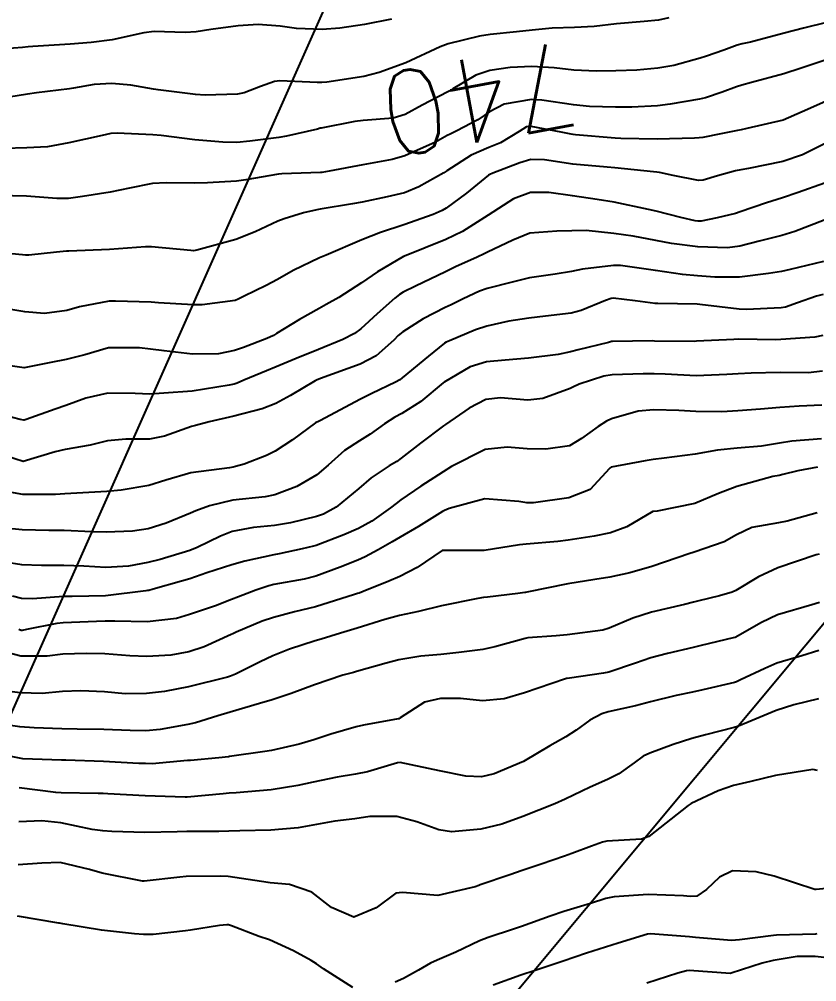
# Model space of a CAD drawing. Header units: metres. Extents: x 298520 to 308411, y 7433745 to 7450750.
# Drawn here: x 299867.02 to 299904.99, y 7449660.47 to 7449706.33 of the extents above; entities that cross this region are included whole.
import ezdxf
from ezdxf.enums import TextEntityAlignment as Align

# ---------------------------------------------------------------- set-up
doc = ezdxf.new("R2010")
doc.units = ezdxf.units.M
doc.header["$LTSCALE"] = 10
doc.linetypes.add('CONTINUO', pattern=[0])
for name, color, linetype in [('Cotas', 45, 'Continuous'), ('Curvas de Nivel 1m', 11, 'Continuous'), ('Curvas de Nivel 5m', 15, 'Continuous'), ('TEXTO', 45, 'Continuous')]:
    doc.layers.add(name, color=color, linetype=linetype)
doc.styles.add('Style-STANDARD', font='STANDARD.shx')

msp = doc.modelspace()

# ---------------------------------------------------------------- linework, layer by layer
at = {"layer": 'Curvas de Nivel 1m', "flags": 128}
for points, elevation in [([(299884.739, 7449706.33), (299883.453, 7449706.075), (299882.282, 7449705.908), (299881.45, 7449705.83), (299880.23, 7449705.882), (299879.452, 7449705.998), (299878.404, 7449706.072), (299877.452, 7449706.005), (299876.136, 7449705.835), (299875.449, 7449705.731), (299874.915, 7449705.698), (299873.448, 7449705.737), (299872.955, 7449705.678), (299871.444, 7449705.35), (299870.443, 7449705.215), (299869.442, 7449705.139), (299867.661, 7449705.028), (299867.441, 7449705.013), (299867.171, 7449704.985), (299865.439, 7449704.845)], 742), ([(299897.953, 7449706.39), (299897.457, 7449706.289), (299896.778, 7449706.222), (299895.455, 7449706.113), (299894.398, 7449705.986), (299893.453, 7449705.932), (299892.398, 7449705.902), (299891.451, 7449705.807), (299890.703, 7449705.724), (299889.449, 7449705.606), (299888.931, 7449705.513), (299887.444, 7449705.151), (299887.071, 7449705.016), (299885.435, 7449704.253), (299884.163, 7449703.786), (299883.428, 7449703.603), (299881.662, 7449703.323), (299881.425, 7449703.307), (299881.208, 7449703.309), (299879.426, 7449703.392), (299879.172, 7449703.366), (299878.503, 7449703.119), (299877.731, 7449702.815), (299877.417, 7449702.749), (299875.866, 7449702.704), (299875.417, 7449702.735), (299873.631, 7449702.967), (299873.42, 7449703), (299872.327, 7449703.191), (299871.424, 7449703.269), (299870.596, 7449703.212), (299869.605, 7449703.042), (299869.42, 7449703.016), (299867.84, 7449702.822), (299867.415, 7449702.755), (299866.134, 7449702.547)], 741), ([(299905.437, 7449704.398), (299904.252, 7449703.99), (299903.427, 7449703.73), (299901.892, 7449703.308), (299901.426, 7449703.179), (299901.18, 7449703.098), (299900.497, 7449702.859), (299899.697, 7449702.589), (299899.418, 7449702.516), (299898.021, 7449702.277), (299897.413, 7449702.208), (299896.182, 7449702.142), (299895.411, 7449702.14), (299894.171, 7449702.173), (299893.412, 7449702.24), (299891.91, 7449702.468), (299891.416, 7449702.506), (299890.11, 7449702.286), (299889.407, 7449701.917), (299888.857, 7449701.54), (299887.86, 7449701.005), (299887.542, 7449700.858), (299887.391, 7449700.784), (299886.842, 7449700.473), (299885.381, 7449699.813), (299884.777, 7449699.648), (299883.376, 7449699.384), (299881.78, 7449699.084), (299881.432, 7449699.029), (299881.372, 7449699.024), (299879.519, 7449698.96), (299879.37, 7449698.945), (299877.811, 7449698.681), (299877.365, 7449698.61), (299875.99, 7449698.524), (299875.363, 7449698.512), (299874.011, 7449698.526), (299873.363, 7449698.494), (299872.27, 7449698.28), (299871.356, 7449698.08), (299870.027, 7449697.887), (299869.359, 7449697.791), (299868.809, 7449697.785), (299867.359, 7449697.894), (299866.014, 7449697.925)], 739), ([(299905.409, 7449702.408), (299904.305, 7449701.91), (299903.4, 7449701.513), (299901.673, 7449701.123), (299901.396, 7449701.06), (299901.228, 7449701.019), (299900.434, 7449700.86), (299899.572, 7449700.688), (299899.391, 7449700.669), (299899.179, 7449700.661), (299897.39, 7449700.618), (299895.661, 7449700.646), (299895.39, 7449700.661), (299893.511, 7449700.819), (299893.392, 7449700.828), (299893.296, 7449700.846), (299892.83, 7449700.948), (299891.397, 7449701.223), (299891.173, 7449701.196), (299890.82, 7449700.976), (299889.929, 7449700.443), (299889.385, 7449700.212), (299888.538, 7449699.842), (299887.374, 7449699.103), (299887.235, 7449699.012), (299886.047, 7449698.345), (299885.358, 7449698.06), (299884.545, 7449697.858), (299883.351, 7449697.618), (299882.886, 7449697.531), (299881.346, 7449697.277), (299881.187, 7449697.25), (299880.563, 7449697.098), (299879.631, 7449696.816), (299879.339, 7449696.702), (299878.259, 7449696.195), (299877.33, 7449695.831), (299875.485, 7449695.318), (299875.324, 7449695.291), (299875.185, 7449695.301), (299873.326, 7449695.486), (299873.029, 7449695.48), (299871.325, 7449695.362), (299869.376, 7449695.282), (299869.324, 7449695.282), (299869.273, 7449695.282), (299868.8, 7449695.235), (299867.477, 7449695.093), (299867.321, 7449695.088), (299867.17, 7449695.101), (299865.323, 7449695.28)], 738), ([(299905.389, 7449700.405), (299904.324, 7449699.87), (299903.38, 7449699.547), (299901.745, 7449699.213), (299901.376, 7449699.159), (299901.119, 7449699.11), (299900.276, 7449698.861), (299899.586, 7449698.651), (299899.369, 7449698.64), (299898.165, 7449698.888), (299897.509, 7449699.032), (299897.374, 7449699.042), (299897.226, 7449699.05), (299895.376, 7449699.254), (299895.014, 7449699.286), (299893.378, 7449699.428), (299892.039, 7449699.62), (299891.38, 7449699.64), (299890.862, 7449699.491), (299889.567, 7449698.988), (299889.432, 7449698.93), (299889.371, 7449698.891), (299888.318, 7449698.041), (299887.348, 7449697.325), (299887.151, 7449697.207), (299886.728, 7449697.019), (299885.338, 7449696.531), (299884.219, 7449696.166), (299883.33, 7449695.817), (299881.64, 7449695.085), (299881.322, 7449694.955), (299880.065, 7449694.353), (299879.311, 7449693.934), (299878.785, 7449693.639), (299877.738, 7449693.126), (299877.446, 7449692.984), (299877.3, 7449692.933), (299875.727, 7449692.723), (299875.296, 7449692.717), (299873.653, 7449692.821), (299873.298, 7449692.843), (299871.605, 7449692.899), (299871.298, 7449692.89), (299869.897, 7449692.621), (299869.291, 7449692.447), (299868.222, 7449692.307), (299867.29, 7449692.382), (299865.96, 7449692.603)], 737), ([(299905.369, 7449698.511), (299904.11, 7449698.064), (299903.358, 7449697.818), (299902.6, 7449697.586), (299901.347, 7449697.147), (299901.123, 7449697.075), (299900.26, 7449696.861), (299899.498, 7449696.712), (299899.341, 7449696.71), (299899.198, 7449696.728), (299898.522, 7449696.882), (299897.347, 7449697.18), (299896.983, 7449697.269), (299895.353, 7449697.616), (299894.539, 7449697.744), (299893.357, 7449697.91), (299892.239, 7449698.077), (299891.359, 7449698.07), (299890.556, 7449697.777), (299889.343, 7449696.99), (299888.125, 7449696.212), (299887.331, 7449695.829), (299885.364, 7449695.039), (299885.323, 7449695.024), (299884.076, 7449694.291), (299883.31, 7449693.761), (299882.243, 7449693.076), (299881.643, 7449692.74), (299881.295, 7449692.544), (299880.368, 7449692.018), (299879.276, 7449691.348), (299879.129, 7449691.257), (299878.816, 7449691.115), (299877.705, 7449690.689), (299877.267, 7449690.541), (299876.503, 7449690.38), (299875.265, 7449690.368), (299873.919, 7449690.521), (299873.267, 7449690.606), (299872.753, 7449690.673), (299871.267, 7449690.663), (299870.142, 7449690.343), (299869.262, 7449690.111), (299868.531, 7449689.966), (299867.258, 7449689.722), (299865.901, 7449689.912)], 736), ([(299905.323, 7449694.786), (299903.729, 7449694.406), (299903.318, 7449694.314), (299902.699, 7449694.212), (299901.315, 7449694.041), (299900.143, 7449694.033), (299899.315, 7449694.096), (299898.603, 7449694.168), (299897.317, 7449694.351), (299895.646, 7449694.591), (299895.32, 7449694.601), (299893.842, 7449694.411), (299893.317, 7449694.305), (299892.547, 7449694.183), (299891.313, 7449693.999), (299890.49, 7449693.8), (299889.308, 7449693.504), (299888.93, 7449693.371), (299888.156, 7449693.001), (299887.58, 7449692.726), (299887.297, 7449692.595), (299886.259, 7449692.055), (299885.279, 7449691.429), (299885.066, 7449691.252), (299884.856, 7449691.044), (299884.023, 7449690.295), (299883.261, 7449689.889), (299881.37, 7449689.204), (299881.254, 7449689.161), (299881.204, 7449689.14), (299881.107, 7449689.091), (299879.945, 7449688.404), (299879.242, 7449688.024), (299878.593, 7449687.763), (299877.236, 7449687.415), (299876.062, 7449687.148), (299875.41, 7449686.977), (299875.229, 7449686.918), (299873.94, 7449686.455), (299873.22, 7449686.314), (299872.096, 7449686.321), (299871.218, 7449686.238), (299870.394, 7449686.039), (299869.212, 7449685.826), (299868.729, 7449685.716), (299867.203, 7449685.25), (299865.212, 7449685.894)], 734), ([(299905.307, 7449693.214), (299904.978, 7449693.132), (299904.073, 7449692.812), (299903.506, 7449692.612), (299903.299, 7449692.578), (299901.645, 7449692.498), (299901.298, 7449692.512), (299899.426, 7449692.743), (299899.301, 7449692.749), (299897.423, 7449692.776), (299897.301, 7449692.781), (299896.356, 7449692.909), (299895.304, 7449693.033), (299895.199, 7449693.026), (299894.931, 7449692.924), (299893.774, 7449692.457), (299893.294, 7449692.33), (299892.076, 7449692.173), (299891.29, 7449692.08), (299890.33, 7449691.937), (299889.284, 7449691.71), (299888.753, 7449691.523), (299887.515, 7449691.008), (299887.343, 7449690.938), (299887.272, 7449690.89), (299886.511, 7449690.266), (299885.255, 7449689.234), (299885.144, 7449689.151), (299884.935, 7449689.043), (299883.804, 7449688.498), (299883.244, 7449688.202), (299881.358, 7449687.212), (299881.234, 7449687.151), (299881.195, 7449687.128), (299881.131, 7449687.091), (299880.028, 7449686.295), (299879.213, 7449685.754), (299878.79, 7449685.534), (299877.727, 7449685.125), (299877.32, 7449685.01), (299877.201, 7449684.985), (299877.026, 7449684.958), (299875.199, 7449684.719), (299873.994, 7449684.373), (299873.192, 7449684.112), (299871.876, 7449683.886), (299871.189, 7449683.821), (299870.617, 7449683.787), (299869.188, 7449683.714), (299868.741, 7449683.681), (299867.187, 7449683.689), (299865.844, 7449683.925)], 733), ([(299905.28, 7449691.261), (299904.899, 7449691.183), (299903.277, 7449691.061), (299903.045, 7449691.055), (299901.276, 7449691.079), (299901.053, 7449691.075), (299899.275, 7449690.981), (299899.167, 7449690.979), (299897.274, 7449690.994), (299897.178, 7449690.997), (299895.274, 7449690.972), (299895.229, 7449690.965), (299895.073, 7449690.922), (299893.63, 7449690.575), (299893.268, 7449690.486), (299892.679, 7449690.361), (299891.265, 7449690.176), (299890.16, 7449690.085), (299889.263, 7449690.01), (299888.489, 7449689.769), (299887.253, 7449689.042), (299887.211, 7449689.011), (299886.15, 7449688.12), (299885.238, 7449687.548), (299884.909, 7449687.371), (299884.416, 7449687.048), (299883.726, 7449686.554), (299883.221, 7449686.243), (299882.511, 7449685.773), (299881.735, 7449685.082), (299881.198, 7449684.626), (299880.231, 7449684.061), (299879.188, 7449683.66), (299878.725, 7449683.577), (299877.186, 7449683.417), (299876.076, 7449683.147), (299875.436, 7449682.899), (299875.177, 7449682.792), (299874.018, 7449682.324), (299873.166, 7449682.05), (299872.421, 7449681.934), (299871.163, 7449681.887), (299870.482, 7449681.898), (299869.164, 7449681.964), (299868.431, 7449681.971), (299867.164, 7449682.002), (299866.353, 7449682.074)], 732), ([(299905.261, 7449689.559), (299904.59, 7449689.476), (299903.26, 7449689.491), (299901.878, 7449689.46), (299901.259, 7449689.435), (299900.711, 7449689.403), (299899.258, 7449689.335), (299897.78, 7449689.414), (299897.258, 7449689.437), (299896.727, 7449689.436), (299895.258, 7449689.391), (299894.858, 7449689.323), (299893.689, 7449688.936), (299893.388, 7449688.802), (299893.25, 7449688.734), (299891.946, 7449688.256), (299891.241, 7449688.171), (299889.938, 7449688.288), (299889.241, 7449688.217), (299888.438, 7449687.795), (299887.319, 7449687.019), (299887.222, 7449686.953), (299886.123, 7449686.128), (299885.209, 7449685.413), (299884.993, 7449685.255), (299884.637, 7449685.046), (299883.771, 7449684.48), (299883.192, 7449683.972), (299882.106, 7449683.076), (299881.509, 7449682.754), (299881.176, 7449682.639), (299879.945, 7449682.329), (299879.169, 7449682.207), (299878.179, 7449682.108), (299877.165, 7449681.915), (299876.6, 7449681.7), (299875.5, 7449681.155), (299875.151, 7449681.014), (299873.73, 7449680.591), (299873.146, 7449680.439), (299872.216, 7449680.267), (299871.143, 7449680.206), (299870.1, 7449680.264), (299869.144, 7449680.308), (299868.088, 7449680.296), (299867.144, 7449680.339), (299866.342, 7449680.459)], 731), ([(299905.218, 7449686.331), (299903.808, 7449686.223), (299903.216, 7449686.133), (299902.368, 7449685.986), (299901.213, 7449685.894), (299900.269, 7449685.802), (299899.21, 7449685.599), (299897.724, 7449685.408), (299897.207, 7449685.355), (299896.827, 7449685.283), (299895.203, 7449684.978), (299895.163, 7449684.96), (299895.131, 7449684.921), (299894.198, 7449683.924), (299893.189, 7449683.523), (299891.505, 7449683.284), (299891.186, 7449683.279), (299890.805, 7449683.355), (299889.188, 7449683.473), (299887.5, 7449683.015), (299887.277, 7449682.923), (299887.181, 7449682.873), (299886.036, 7449682.165), (299885.162, 7449681.65), (299884.774, 7449681.429), (299884.113, 7449681.05), (299883.497, 7449680.709), (299883.148, 7449680.551), (299882.297, 7449680.225), (299881.14, 7449679.796), (299880.587, 7449679.647), (299879.136, 7449679.392), (299878.912, 7449679.335), (299878.29, 7449679.118), (299877.455, 7449678.801), (299877.128, 7449678.674), (299876.368, 7449678.384), (299875.121, 7449677.959), (299874.503, 7449677.782), (299873.117, 7449677.615), (299871.569, 7449677.655), (299871.117, 7449677.644), (299870.705, 7449677.626), (299869.116, 7449677.576), (299868.805, 7449677.544), (299867.369, 7449677.247), (299867.161, 7449677.201), (299867.112, 7449677.205), (299867.008, 7449677.252)], 729), ([(299905.026, 7449684.981), (299904.092, 7449684.811), (299903.383, 7449684.636), (299903.201, 7449684.596), (299902.908, 7449684.533), (299901.195, 7449684.072), (299900.315, 7449683.736), (299899.187, 7449683.262), (299897.397, 7449682.897), (299897.205, 7449682.877), (299897.182, 7449682.869), (299895.945, 7449682.138), (299895.167, 7449681.858), (299894.392, 7449681.7), (299893.161, 7449681.507), (299892.669, 7449681.439), (299891.158, 7449681.314), (299890.842, 7449681.289), (299889.153, 7449681.017), (299889.129, 7449681.014), (299887.153, 7449681.02), (299885.972, 7449680.204), (299885.14, 7449679.783), (299884.627, 7449679.556), (299883.4, 7449679.057), (299883.206, 7449678.986), (299883.132, 7449678.96), (299882.985, 7449678.916), (299881.125, 7449678.338), (299880.134, 7449678.089), (299879.12, 7449677.831), (299878.589, 7449677.645), (299877.356, 7449677.128), (299877.191, 7449677.05), (299877.111, 7449677.01), (299875.825, 7449676.426), (299875.098, 7449676.19), (299874.235, 7449676.03), (299873.095, 7449675.958), (299872.282, 7449676.005), (299871.096, 7449676.094), (299870.208, 7449676.107), (299869.095, 7449676.069), (299868.355, 7449675.976), (299867.094, 7449675.981), (299866.124, 7449676.238)], 728), ([(299905.022, 7449682.802), (299903.585, 7449682.408), (299903.175, 7449682.327), (299901.901, 7449682.114), (299901.167, 7449681.759), (299900.593, 7449681.425), (299899.154, 7449680.939), (299899.103, 7449680.922), (299898.956, 7449680.873), (299897.147, 7449680.259), (299896.095, 7449679.959), (299895.141, 7449679.749), (299894.434, 7449679.634), (299893.138, 7449679.429), (299891.193, 7449679.029), (299891.133, 7449679.015), (299891.092, 7449679.012), (299890.768, 7449678.974), (299889.32, 7449678.8), (299889.131, 7449678.772), (299888.862, 7449678.726), (299887.126, 7449678.372), (299886.038, 7449678.117), (299885.122, 7449677.925), (299884.431, 7449677.736), (299883.115, 7449677.309), (299882.315, 7449677.072), (299881.397, 7449676.797), (299881.107, 7449676.711), (299879.888, 7449676.315), (299879.096, 7449675.995), (299878.498, 7449675.71), (299877.323, 7449675.128), (299877.158, 7449675.054), (299877.082, 7449675.028), (299876.936, 7449674.987), (299875.076, 7449674.516), (299873.943, 7449674.303), (299873.073, 7449674.197), (299872.071, 7449674.193), (299871.074, 7449674.275), (299869.959, 7449674.336), (299869.074, 7449674.298), (299868.115, 7449674.197), (299867.073, 7449674.227), (299866.16, 7449674.35)], 727), ([(299905.108, 7449680.846), (299904.961, 7449680.803), (299903.146, 7449680.183), (299902.22, 7449679.761), (299901.135, 7449679.103), (299900.961, 7449679.025), (299900.363, 7449678.858), (299899.387, 7449678.611), (299899.13, 7449678.547), (299898.696, 7449678.444), (299897.125, 7449678.073), (299896.237, 7449677.794), (299895.117, 7449677.316), (299894.814, 7449677.225), (299893.114, 7449677.002), (299892.582, 7449676.948), (299891.232, 7449676.847), (299891.111, 7449676.822), (299889.664, 7449676.425), (299889.103, 7449676.301), (299887.953, 7449676.155), (299887.099, 7449676.066), (299886.147, 7449675.979), (299885.094, 7449675.804), (299884.497, 7449675.641), (299883.086, 7449675.243), (299882.939, 7449675.208), (299882.423, 7449675.07), (299881.078, 7449674.609), (299879.976, 7449674.199), (299879.071, 7449673.906), (299878.463, 7449673.722), (299877.065, 7449673.311), (299876.474, 7449673.139), (299875.408, 7449672.807), (299875.056, 7449672.725), (299873.738, 7449672.488), (299873.052, 7449672.428), (299872.304, 7449672.439), (299871.056, 7449672.481), (299869.776, 7449672.502), (299869.056, 7449672.52), (299867.739, 7449672.56), (299867.057, 7449672.61), (299866.5, 7449672.701)], 726), ([(299905.097, 7449676.258), (299904.284, 7449676.002), (299903.095, 7449675.641), (299902.528, 7449675.399), (299901.364, 7449674.847), (299901.172, 7449674.759), (299901.082, 7449674.731), (299899.566, 7449674.377), (299899.077, 7449674.266), (299898.294, 7449674.101), (299897.072, 7449673.806), (299896.358, 7449673.619), (299895.067, 7449673.324), (299894.756, 7449673.233), (299894.185, 7449672.929), (299893.532, 7449672.459), (299893.051, 7449672.146), (299892.291, 7449671.705), (299891.033, 7449670.97), (299889.629, 7449670.382), (299889.025, 7449670.228), (299888.292, 7449670.267), (299887.028, 7449670.516), (299885.162, 7449670.908), (299885.032, 7449670.9), (299883.609, 7449670.472), (299883.026, 7449670.357), (299882.167, 7449670.216), (299881.022, 7449669.978), (299880.292, 7449669.825), (299879.018, 7449669.609), (299877.354, 7449669.473), (299877.016, 7449669.453), (299876.734, 7449669.425), (299875.014, 7449669.266), (299874.916, 7449669.259), (299873.014, 7449669.326), (299871.234, 7449669.426), (299871.016, 7449669.439), (299870.784, 7449669.444), (299869.016, 7449669.466), (299868.768, 7449669.482), (299867.02, 7449669.714)], 724), ([(299905.074, 7449673.946), (299903.911, 7449673.657), (299903.068, 7449673.385), (299902.675, 7449673.226), (299901.731, 7449672.843), (299901.264, 7449672.644), (299901.059, 7449672.58), (299899.69, 7449672.227), (299899.051, 7449672.055), (299898.154, 7449671.776), (299897.04, 7449671.363), (299896.729, 7449671.211), (299896.3, 7449670.907), (299895.563, 7449670.38), (299895.025, 7449670.109), (299894.21, 7449669.739), (299893.015, 7449669.166), (299892.518, 7449668.947), (299891.007, 7449668.341), (299890.002, 7449667.981), (299889, 7449667.733), (299887.607, 7449667.619), (299887, 7449667.702), (299885.949, 7449668.085), (299885.006, 7449668.341), (299883.716, 7449668.343), (299883.005, 7449668.239), (299882.045, 7449668.116), (299881.001, 7449667.928), (299880.298, 7449667.799), (299878.999, 7449667.697), (299877.527, 7449667.66), (299876.998, 7449667.638), (299876.519, 7449667.623), (299874.998, 7449667.621), (299874.545, 7449667.617), (299872.997, 7449667.584), (299871.426, 7449667.632), (299870.997, 7449667.657), (299870.488, 7449667.725), (299869.001, 7449668.045), (299868.102, 7449668.139), (299867.001, 7449668.084)], 723), ([(299905.03, 7449670.535), (299904.804, 7449670.576), (299903.028, 7449670.295), (299901.85, 7449670.016), (299901.023, 7449669.821), (299900.306, 7449669.571), (299899.014, 7449668.961), (299898.87, 7449668.872), (299896.998, 7449667.385), (299896.645, 7449667.255), (299894.995, 7449667.173), (299894.79, 7449667.127), (299894.267, 7449666.927), (299893.338, 7449666.586), (299892.986, 7449666.459), (299891.873, 7449666.068), (299890.975, 7449665.762), (299890.387, 7449665.561), (299888.964, 7449665.083), (299888.898, 7449665.057), (299888.731, 7449664.993), (299886.958, 7449664.578), (299885.277, 7449664.72), (299884.959, 7449664.69), (299884.014, 7449663.987), (299882.948, 7449663.551), (299881.883, 7449664.007), (299880.959, 7449664.744), (299879.896, 7449665.101), (299878.964, 7449665.189), (299878.878, 7449665.198), (299876.968, 7449665.481), (299876.609, 7449665.503), (299874.968, 7449665.477), (299874.672, 7449665.458), (299872.964, 7449665.261), (299872.885, 7449665.261), (299870.969, 7449665.645), (299870.368, 7449665.82), (299868.977, 7449666.145), (299868.091, 7449666.124), (299866.975, 7449666.032)], 722), ([(299906.705, 7449665.044), (299904.964, 7449664.86), (299904.901, 7449664.863), (299902.973, 7449665.501), (299902.106, 7449665.708), (299900.976, 7449665.748), (299900.368, 7449665.46), (299899.749, 7449664.862), (299899.28, 7449664.547), (299898.96, 7449664.53), (299898.646, 7449664.561), (299896.96, 7449664.624), (299895.355, 7449664.52), (299894.958, 7449664.433), (299894.222, 7449664.197), (299892.952, 7449663.814), (299892.304, 7449663.602), (299890.944, 7449663.105), (299890.847, 7449663.068), (299890.563, 7449662.974), (299889.343, 7449662.58), (299888.937, 7449662.42), (299887.803, 7449661.879), (299886.928, 7449661.501), (299886.596, 7449661.353), (299886.025, 7449661.029), (299885.325, 7449660.628), (299884.914, 7449660.447)], 721), ([(299882.91, 7449660.199), (299881.505, 7449661.081), (299881.17, 7449661.331), (299880.927, 7449661.477), (299880.086, 7449661.944), (299878.936, 7449662.459), (299878.453, 7449662.632), (299877.129, 7449663.137), (299876.984, 7449663.18), (299876.943, 7449663.186), (299876.898, 7449663.185), (299876.563, 7449663.144), (299875.172, 7449662.926), (299874.94, 7449662.893), (299873.396, 7449662.718), (299872.938, 7449662.722), (299872.509, 7449662.757), (299870.94, 7449662.922), (299869.095, 7449663.228), (299868.943, 7449663.259), (299868.91, 7449663.263), (299866.946, 7449663.6)], 721), ([(299906.179, 7449661.533), (299904.926, 7449661.678), (299904.065, 7449661.674), (299902.923, 7449661.485), (299902.397, 7449661.359), (299900.913, 7449660.871), (299900.894, 7449660.869), (299898.915, 7449661), (299898.793, 7449660.994), (299898.377, 7449660.878), (299896.908, 7449660.401)], 719)]:
    msp.add_lwpolyline(points, dxfattribs=dict(at, elevation=elevation))
at = {"layer": 'Curvas de Nivel 5m', "flags": 128}
for points, elevation in [([(299905.457, 7449706.169), (299904.367, 7449705.897), (299903.451, 7449705.658), (299901.841, 7449705.238), (299901.446, 7449705.148), (299901.211, 7449705.087), (299900.578, 7449704.859), (299899.744, 7449704.563), (299899.439, 7449704.464), (299898.191, 7449704.127), (299897.434, 7449703.987), (299896.428, 7449703.9), (299895.432, 7449703.872), (299894.508, 7449703.853), (299893.432, 7449703.895), (299892.488, 7449704.009), (299891.434, 7449704.075), (299890.391, 7449704.022), (299889.432, 7449703.88), (299888.768, 7449703.658), (299887.66, 7449703.008), (299887.516, 7449702.915), (299887.421, 7449702.862), (299886.213, 7449702.226), (299885.404, 7449701.787), (299884.831, 7449701.616), (299883.4, 7449701.504), (299883.007, 7449701.458), (299881.394, 7449701.136), (299881.355, 7449701.129), (299881.219, 7449701.092), (299879.747, 7449700.748), (299879.389, 7449700.691), (299878.001, 7449700.509), (299877.386, 7449700.456), (299876.709, 7449700.463), (299875.387, 7449700.584), (299873.783, 7449700.782), (299873.389, 7449700.823), (299871.684, 7449700.903), (299871.39, 7449700.882), (299870.969, 7449700.787), (299869.385, 7449700.441), (299868.373, 7449700.25), (299867.382, 7449700.192), (299866.289, 7449700.173)], 740), ([(299905.342, 7449696.752), (299903.944, 7449696.207), (299903.335, 7449696.025), (299902.251, 7449695.756), (299901.33, 7449695.514), (299900.752, 7449695.433), (299899.329, 7449695.475), (299898.085, 7449695.643), (299897.332, 7449695.785), (299896.258, 7449695.987), (299895.335, 7449696.124), (299894.013, 7449696.256), (299893.336, 7449696.248), (299892.618, 7449696.233), (299891.335, 7449696.137), (299890.516, 7449695.793), (299889.325, 7449695.226), (299889.161, 7449695.155), (299888.822, 7449694.995), (299887.797, 7449694.527), (299887.316, 7449694.297), (299885.888, 7449693.611), (299885.306, 7449693.327), (299885.128, 7449693.218), (299884.908, 7449693.044), (299884.059, 7449692.285), (299883.281, 7449691.579), (299882.982, 7449691.359), (299882.424, 7449691.073), (299881.268, 7449690.589), (299880.204, 7449690.16), (299879.26, 7449689.769), (299878.794, 7449689.578), (299877.71, 7449689.125), (299877.39, 7449688.99), (299877.251, 7449688.947), (299877.013, 7449688.896), (299875.247, 7449688.612), (299873.904, 7449688.516), (299873.246, 7449688.468), (299872.544, 7449688.488), (299871.246, 7449688.517), (299870.192, 7449688.272), (299869.24, 7449687.925), (299868.731, 7449687.742), (299867.348, 7449687.249), (299867.262, 7449687.22), (299867.232, 7449687.218), (299867.066, 7449687.253), (299865.594, 7449687.632)], 735), ([(299905.24, 7449687.938), (299904.164, 7449687.886), (299903.238, 7449687.835), (299902.316, 7449687.755), (299901.235, 7449687.665), (299900.469, 7449687.623), (299899.235, 7449687.645), (299898.427, 7449687.69), (299897.235, 7449687.716), (299896.495, 7449687.647), (299895.228, 7449687.289), (299894.979, 7449687.17), (299894.594, 7449686.926), (299893.8, 7449686.352), (299893.214, 7449686.004), (299892.1, 7449685.845), (299891.212, 7449685.852), (299890.26, 7449685.932), (299889.211, 7449685.827), (299887.607, 7449685.014), (299887.2, 7449684.756), (299886.146, 7449684.078), (299885.187, 7449683.428), (299884.967, 7449683.26), (299884.702, 7449683.045), (299883.814, 7449682.413), (299883.168, 7449682.059), (299882.477, 7449681.756), (299881.155, 7449681.248), (299881.032, 7449681.214), (299880.492, 7449681.097), (299879.399, 7449680.859), (299879.15, 7449680.808), (299877.766, 7449680.504), (299877.145, 7449680.334), (299875.946, 7449679.953), (299875.138, 7449679.673), (299874.751, 7449679.55), (299873.405, 7449679.177), (299873.196, 7449679.116), (299873.132, 7449679.105), (299873.047, 7449679.096), (299871.129, 7449678.855), (299869.534, 7449678.82), (299869.129, 7449678.821), (299867.652, 7449678.72), (299867.128, 7449678.729), (299866.704, 7449678.832)], 730), ([(299905.129, 7449678.539), (299904.758, 7449678.434), (299903.124, 7449677.944), (299902.371, 7449677.587), (299901.113, 7449676.876), (299901.096, 7449676.867), (299901.019, 7449676.851), (299899.485, 7449676.488), (299899.106, 7449676.397), (299897.883, 7449676.107), (299897.098, 7449675.894), (299896.359, 7449675.642), (299895.087, 7449675.222), (299894.84, 7449675.17), (299893.224, 7449674.939), (299893.103, 7449674.919), (299893.083, 7449674.913), (299893.036, 7449674.894), (299891.076, 7449674.239), (299890.105, 7449673.948), (299889.072, 7449673.852), (299888.026, 7449673.959), (299887.072, 7449673.967), (299886.315, 7449673.783), (299885.154, 7449673.039), (299885.099, 7449673.003), (299885.062, 7449672.991), (299883.413, 7449672.701), (299883.056, 7449672.621), (299881.86, 7449672.268), (299881.046, 7449671.988), (299880.351, 7449671.789), (299879.039, 7449671.494), (299878.718, 7449671.432), (299877.034, 7449671.2), (299876.983, 7449671.191), (299876.52, 7449671.145), (299875.174, 7449671.016), (299875.031, 7449671.005), (299873.347, 7449670.859), (299873.03, 7449670.86), (299872.718, 7449670.873), (299871.039, 7449670.957), (299869.243, 7449671.024), (299869.04, 7449671.027), (299867.193, 7449671.096), (299867.041, 7449671.115), (299866.318, 7449671.261)], 725), ([(299904.997, 7449662.745), (299904.942, 7449662.744), (299903.08, 7449662.689), (299902.941, 7449662.679), (299901.318, 7449662.465), (299900.937, 7449662.442), (299899.221, 7449662.585), (299898.939, 7449662.613), (299897.086, 7449662.753), (299896.94, 7449662.739), (299895.538, 7449662.31), (299894.931, 7449662.12), (299894.034, 7449661.826), (299892.92, 7449661.455), (299892.542, 7449661.33), (299891.45, 7449660.965), (299891.05, 7449660.83), (299890.911, 7449660.782), (299889.594, 7449660.302)], 720)]:
    msp.add_lwpolyline(points, dxfattribs=dict(at, elevation=elevation))
at = {"layer": 'TEXTO', "linetype": 'CONTINUO'}
for points in [[(299898.014, 7449743.957, 0), (299828.546, 7449587.49, 0)], [(299829.08, 7449586.108, 0), (299945.993, 7449726.339, 0)]]:
    msp.add_polyline3d(points, dxfattribs=at)

# ---------------------------------------------------------------- texts
at = {"layer": 'Cotas', "style": 'Style-STANDARD'}
msp.add_text('740', height=4, rotation=190.4027, dxfattribs=at).set_placement((299888.908, 7449702.503, 740), align=Align.MIDDLE_CENTER)

doc.saveas('drawing.dxf')
